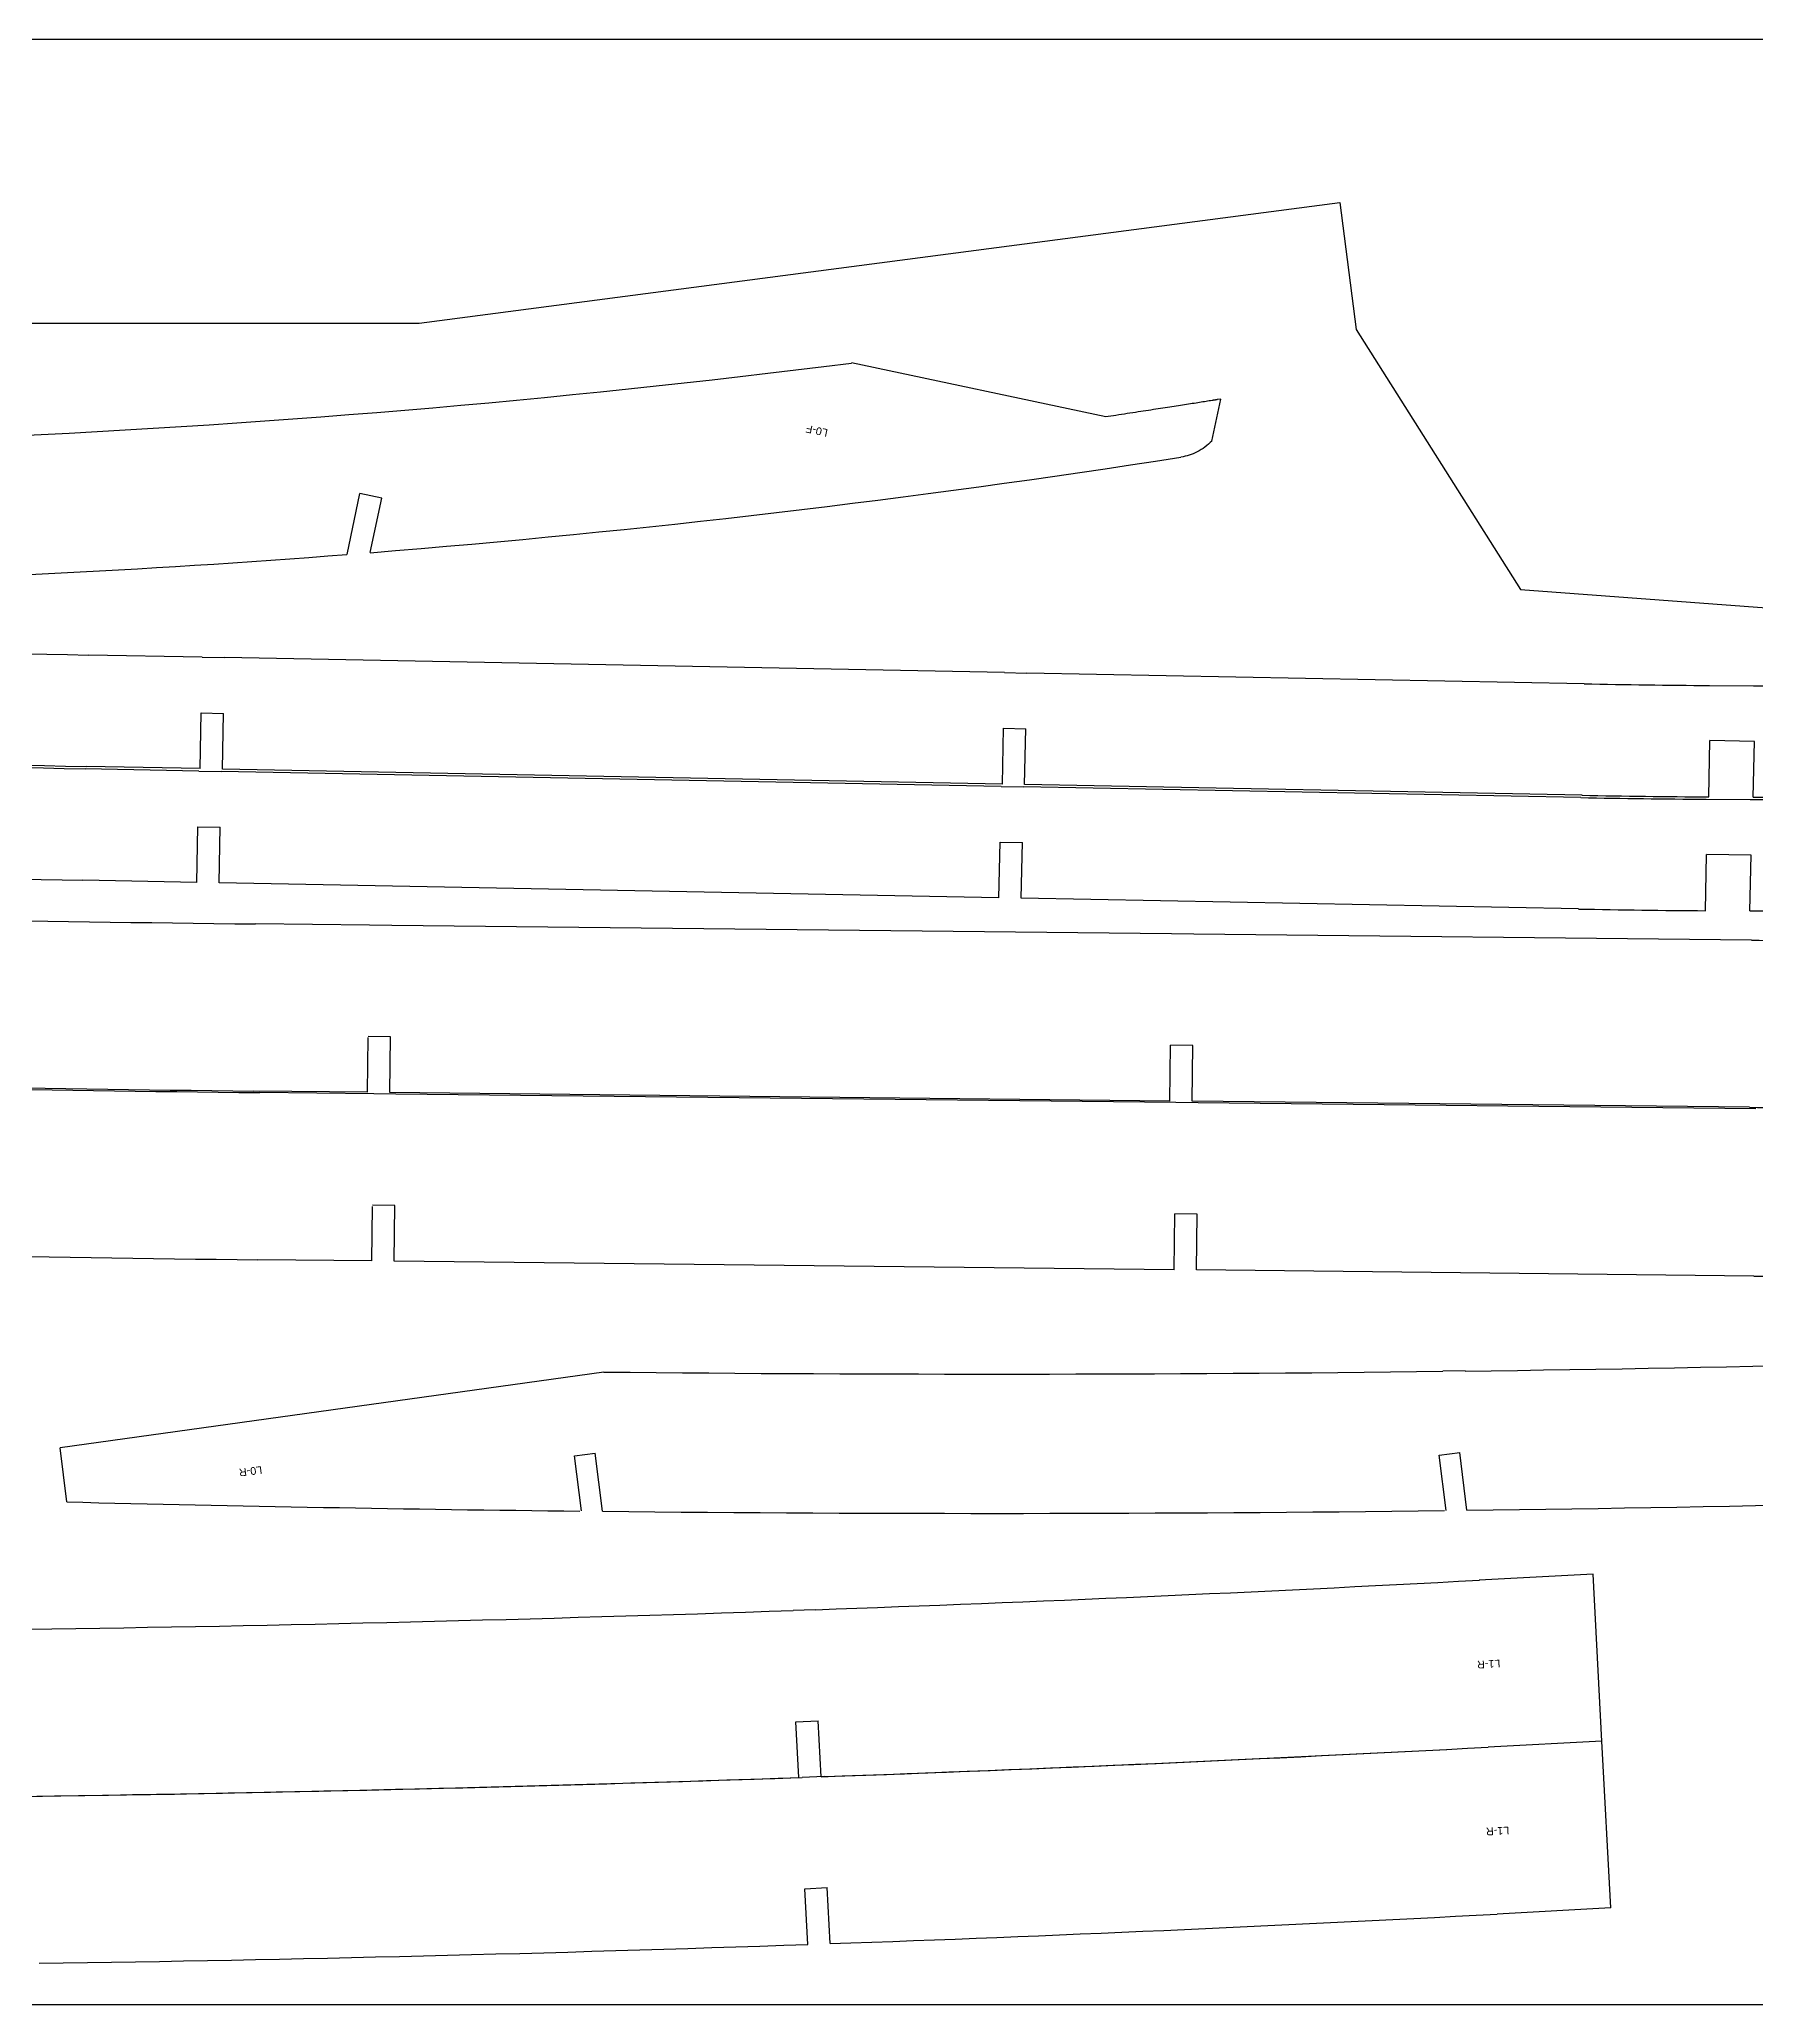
# Model space of a CAD drawing. Header units: millimetres. Extents: x -595 to -457, y 182 to 522.
# Drawn here: x -526.82 to -496.01, y 182.35 to 217.62 of the extents above; entities that cross this region are included whole.
import ezdxf

# ---------------------------------------------------------------- set-up
doc = ezdxf.new("R2010")
doc.units = ezdxf.units.MM
doc.header["$MEASUREMENT"] = 0
doc.layers.add('pic', color=7, linetype='Continuous')
doc.styles.get("Standard").update_dxf_attribs({"font": 'arial.ttf'})

msp = doc.modelspace()

# ---------------------------------------------------------------- linework, layer by layer
for p, q in [((-507.676, 210.846), (-512.236, 211.813)), ((-520.67, 209.387), (-521.061, 209.47)), ((-520.877, 208.409), (-520.67, 209.387)), ((-523.89, 206.532), (-523.49, 206.525)), ((-509.493, 206.256), (-509.093, 206.248)), ((-496.838, 206.025), (-496.046, 206.021)), ((-523.928, 204.533), (-523.909, 205.533)), ((-523.909, 205.533), (-523.509, 205.525)), ((-509.531, 204.256), (-509.512, 205.256)), ((-509.512, 205.256), (-509.112, 205.248)), ((-496.033, 205.021), (-496.833, 205.036)), ((-496.053, 204.021), (-496.033, 205.021)), ((-523.95, 204.49), (-523.55, 204.482)), ((-509.553, 204.213), (-509.153, 204.206)), ((-496.897, 203.983), (-496.106, 203.979)), ((-523.988, 202.491), (-523.969, 203.49)), ((-523.969, 203.49), (-523.569, 203.483)), ((-509.591, 202.214), (-509.572, 203.214)), ((-509.572, 203.214), (-509.172, 203.206)), ((-496.093, 202.979), (-496.893, 202.994)), ((-496.113, 201.979), (-496.093, 202.979)), ((-520.491, 201.719), (-520.891, 201.724)), ((-520.491, 201.719), (-520.491, 201.719)), ((-506.092, 201.563), (-506.492, 201.567)), ((-520.513, 199.719), (-520.913, 199.724)), ((-520.524, 198.719), (-520.513, 199.719)), ((-506.114, 199.563), (-506.514, 199.567)), ((-506.125, 198.563), (-506.114, 199.563)), ((-520.414, 198.691), (-520.814, 198.696)), ((-520.414, 198.691), (-520.414, 198.691)), ((-506.015, 198.535), (-506.415, 198.539)), ((-520.436, 196.691), (-520.836, 196.696)), ((-520.447, 195.691), (-520.436, 196.691)), ((-506.037, 196.535), (-506.437, 196.539)), ((-506.048, 195.535), (-506.037, 196.535)), ((-516.684, 193.703), (-526.443, 192.344)), ((-501.224, 193.721), (-501.625, 193.716)), ((-501.69, 192.21), (-501.322, 192.256)), ((-517.209, 192.201), (-516.84, 192.247)), ((-517.085, 191.209), (-517.209, 192.201)), ((-501.566, 191.217), (-501.69, 192.21)), ((-512.888, 189.437), (-513.286, 189.423)), ((-513.235, 187.423), (-512.835, 187.445)), ((-513.181, 186.425), (-513.235, 187.423)), ((-512.728, 186.441), (-513.126, 186.427)), ((-513.075, 184.427), (-512.675, 184.449)), ((-513.022, 183.429), (-513.075, 184.427))]:
    msp.add_line(p, q)
at = {"color": 7, "linetype": 'Continuous', "lineweight": 25}
for p, q in [((-505.77, 210.413), (-505.611, 211.161)), ((-505.611, 211.161), (-505.673, 211.155)), ((-521.293, 208.376), (-521.061, 209.47)), ((-523.89, 206.532), (-525.934, 206.572)), ((-509.493, 206.256), (-523.49, 206.525)), ((-499.089, 206.056), (-509.093, 206.248)), ((-523.529, 204.525), (-523.509, 205.525)), ((-509.131, 204.248), (-509.112, 205.248)), ((-496.853, 204.026), (-496.833, 205.036)), ((-523.95, 204.49), (-525.994, 204.529)), ((-523.928, 204.533), (-525.973, 204.572)), ((-509.553, 204.213), (-523.55, 204.482)), ((-509.531, 204.256), (-523.529, 204.525)), ((-499.127, 204.056), (-509.131, 204.248)), ((-499.149, 204.013), (-509.153, 204.206)), ((-523.588, 202.483), (-523.569, 203.483)), ((-509.191, 202.206), (-509.172, 203.206)), ((-496.913, 201.983), (-496.893, 202.994)), ((-523.988, 202.491), (-526.032, 202.53)), ((-509.591, 202.214), (-523.588, 202.483)), ((-499.187, 202.014), (-509.191, 202.206)), ((-520.891, 201.724), (-522.935, 201.746)), ((-506.492, 201.567), (-520.491, 201.719)), ((-496.087, 201.454), (-506.092, 201.563)), ((-520.924, 198.724), (-520.913, 199.704)), ((-506.525, 198.567), (-506.514, 199.567)), ((-520.924, 198.724), (-522.968, 198.746)), ((-520.814, 198.696), (-522.859, 198.718)), ((-506.525, 198.567), (-520.524, 198.719)), ((-506.415, 198.539), (-520.414, 198.691)), ((-496.119, 198.454), (-506.125, 198.563)), ((-496.01, 198.426), (-506.015, 198.535)), ((-520.847, 195.696), (-520.836, 196.676)), ((-506.448, 195.539), (-506.437, 196.539)), ((-520.847, 195.696), (-522.891, 195.718)), ((-506.448, 195.539), (-520.447, 195.691)), ((-496.042, 195.426), (-506.048, 195.535)), ((-526.321, 191.372), (-526.443, 192.344)), ((-501.192, 191.221), (-501.322, 192.256)), ((-516.71, 191.203), (-516.84, 192.247)), ((-498.928, 190.074), (-500.97, 189.965)), ((-498.769, 187.079), (-498.928, 190.074)), ((-512.781, 186.439), (-512.835, 187.445)), ((-498.769, 187.079), (-500.81, 186.97)), ((-498.769, 187.079), (-500.81, 186.97)), ((-498.609, 184.083), (-498.769, 187.079)), ((-512.622, 183.443), (-512.675, 184.449)), ((-498.609, 184.083), (-500.651, 183.974))]:
    msp.add_line(p, q, dxfattribs=at)
for centre, radius, start, end in [((-536.396, 402.732), 192.442, 258.03496, 277.21203), ((-536.396, 402.732), 194.942, 274.56584, 278.87314), ((-536.396, 402.732), 194.942, 271.22049, 274.44325), ((-513.085, 874.845), 668.397, 267.874366, 268.898509), ((-495.38, 398.961), 192.942, 268.89851, 269.56706), ((-495.38, 398.961), 192.942, 269.80221, 272.68307), ((-513.085, 874.845), 670.397, 267.874366, 268.898509), ((-513.145, 872.803), 668.397, 267.874366, 268.898509), ((-495.44, 396.919), 192.942, 268.89851, 269.56706), ((-495.38, 398.961), 194.942, 268.89851, 269.56706), ((-495.44, 396.919), 192.942, 269.80221, 272.68307), ((-495.38, 398.961), 194.942, 269.80221, 272.68307), ((-513.145, 872.803), 670.397, 267.874366, 268.898509), ((-495.44, 396.919), 194.942, 269.80221, 272.68307), ((-515.67, 869.103), 667.397, 268.352153, 269.376296), ((-495.44, 396.919), 194.942, 268.89851, 269.56706), ((-493.997, 393.384), 191.942, 269.3763, 270.04485), ((-515.67, 869.103), 670.397, 268.352153, 269.376296), ((-515.594, 866.075), 667.397, 268.352153, 269.376296), ((-493.997, 393.384), 194.942, 269.3763, 270.04485), ((-515.594, 866.075), 670.397, 268.352153, 269.376296), ((-493.92, 390.356), 194.942, 269.3763, 270.04485), ((-509.731, 861.563), 667.897, 270.729789, 272.018281), ((-509.731, 861.563), 667.897, 269.403542, 270.695387), ((-509.731, 861.563), 670.397, 270.729789, 272.018281), ((-509.731, 861.563), 670.397, 268.581967, 269.369042), ((-509.731, 861.563), 670.397, 269.403542, 270.695387), ((-536.503, 856.416), 667.397, 272.027839, 273.051982), ((-536.503, 856.416), 667.397, 270.814354, 271.993647), ((-536.503, 856.416), 670.397, 272.027839, 273.051982), ((-536.344, 853.42), 667.397, 272.027839, 273.051982), ((-536.503, 856.416), 670.397, 270.814354, 271.993647), ((-536.344, 853.42), 667.397, 270.814354, 271.993647), ((-536.344, 853.42), 670.397, 272.027839, 273.051982), ((-536.344, 853.42), 670.397, 270.814354, 271.993647)]:
    msp.add_arc(centre, radius, start, end, dxfattribs=at)
for points, knots in [([(-505.673, 211.155), (-505.677, 211.154), (-505.685, 211.153), (-505.698, 211.151), (-505.711, 211.149), (-505.724, 211.146), (-505.738, 211.144), (-505.753, 211.142), (-505.779, 211.138), (-505.819, 211.131), (-505.892, 211.12), (-505.99, 211.104), (-506.119, 211.084), (-506.258, 211.062), (-506.407, 211.039), (-506.565, 211.015), (-506.732, 210.989), (-506.908, 210.962), (-507.094, 210.934), (-507.288, 210.904), (-507.483, 210.875), (-507.614, 210.855), (-507.676, 210.846)], [0, 0, 0, 0, 0.0043105, 0.0086833, 0.0131186, 0.0176165, 0.0221773, 0.026801, 0.0314874, 0.0470626, 0.0628838, 0.093955, 0.1256141, 0.1569329, 0.1885307, 0.2197861, 0.2511609, 0.282181, 0.3133651, 0.3444183, 0.3754959, 0.4030018, 0.4030018, 0.4030018, 0.4030018]), ([(-505.77, 210.413), (-505.846, 210.334), (-505.937, 210.267), (-506.034, 210.217), (-506.126, 210.171), (-506.225, 210.139), (-506.326, 210.123)], [0, 0, 0, 0, 0.00836097, 0.00836097, 0.00836097, 0.01613756, 0.01613756, 0.01613756, 0.01613756])]:
    msp.add_open_spline(points, degree=3, knots=knots, dxfattribs=at)
at = {"layer": 'pic', "color": 1}
for p, q in [((-520, 212.53), (-503.475, 214.691)), ((-503.475, 214.691), (-503.178, 212.415)), ((-551.196, 212.53), (-520, 212.53)), ((-503.178, 212.415), (-500.232, 207.747)), ((-500.232, 207.747), (-486.865, 206.758))]:
    msp.add_line(p, q, dxfattribs=at)
msp.add_lwpolyline([(-456.97, 182.347), (-591.424, 182.347), (-591.424, 217.623), (-456.97, 217.623)], dxfattribs=at)

# ---------------------------------------------------------------- texts
for s, rotation, p in [('L0-F', 168.035, (-512.653, 210.622)), ('L0-R', 187.1242, (-522.825, 192.015)), ('L1-R', 183.052, (-500.597, 188.54)), ('L1-R', 183.052, (-500.437, 185.544))]:
    msp.add_text(s, height=0.1378, rotation=rotation).set_placement(p)

doc.saveas('drawing.dxf')
